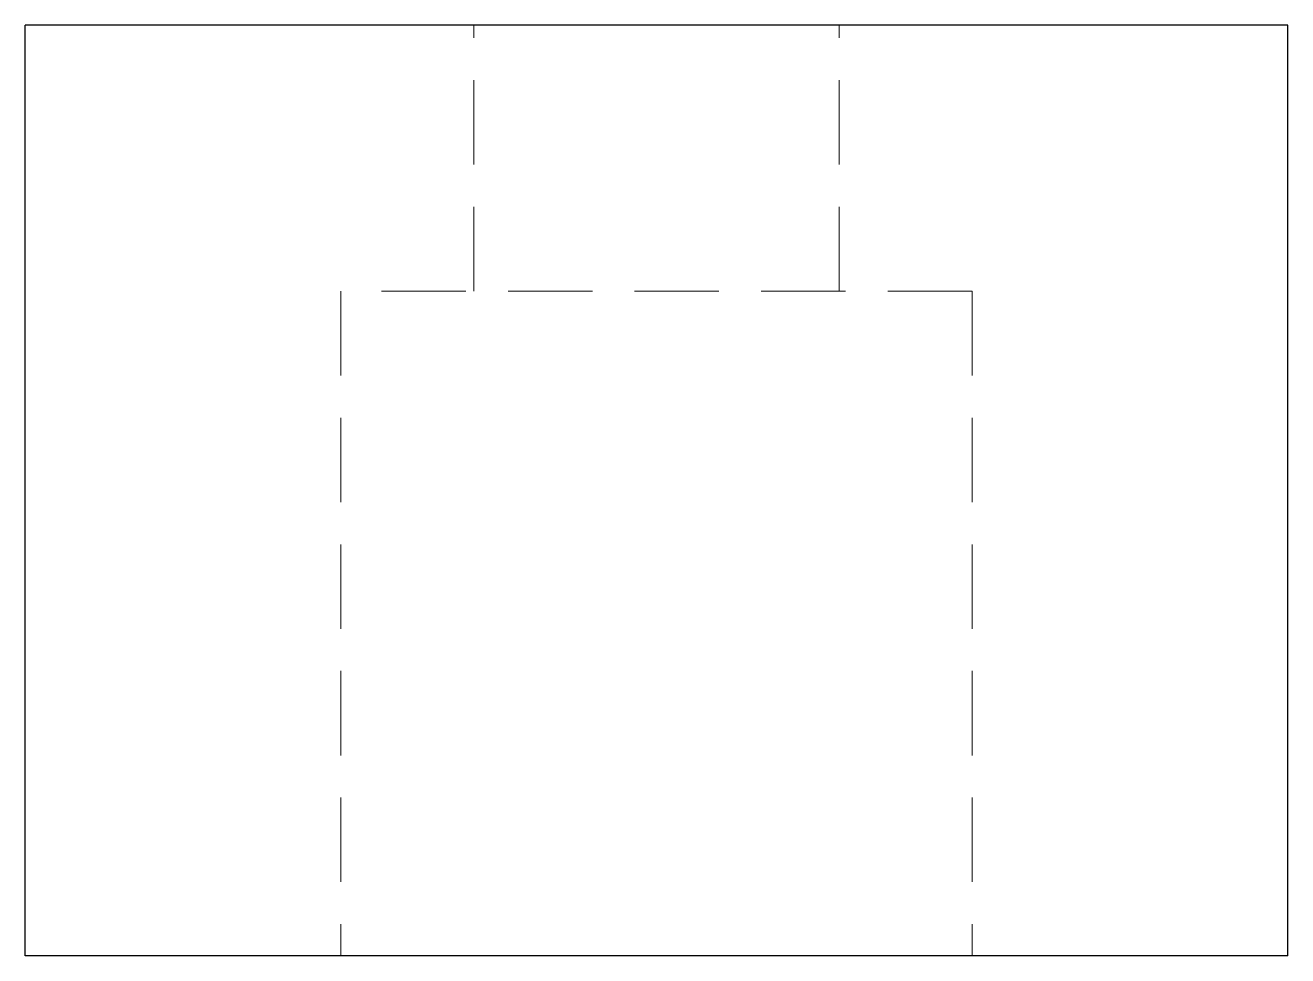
# Model space of a CAD drawing. Header units: millimetres. Extents: x 367 to 474, y 241 to 353.
# Drawn here: x 367.45 to 386.45, y 331.38 to 345.38 of the extents above.
import ezdxf

# ---------------------------------------------------------------- set-up
doc = ezdxf.new("R2010")
doc.units = ezdxf.units.MM
doc.linetypes.add('HIDDEN', pattern=[1.905, 1.27, -0.635])

msp = doc.modelspace()

# ---------------------------------------------------------------- linework, layer by layer
at = {"color": 7, "linetype": 'Continuous', "lineweight": 25}
for p, q in [((367.453, 331.38), (367.453, 345.38)), ((386.453, 345.38), (367.453, 345.38)), ((386.453, 331.38), (386.453, 345.38)), ((386.453, 331.38), (367.453, 331.38))]:
    msp.add_line(p, q, dxfattribs=at)
at = {"color": 7, "linetype": 'HIDDEN', "lineweight": 18}
for p, q in [((374.203, 341.38), (374.203, 345.38)), ((379.703, 341.38), (379.703, 345.38)), ((372.203, 341.38), (372.203, 331.38)), ((381.703, 341.38), (372.203, 341.38)), ((381.703, 341.38), (381.703, 331.38))]:
    msp.add_line(p, q, dxfattribs=at)

doc.saveas('drawing.dxf')
